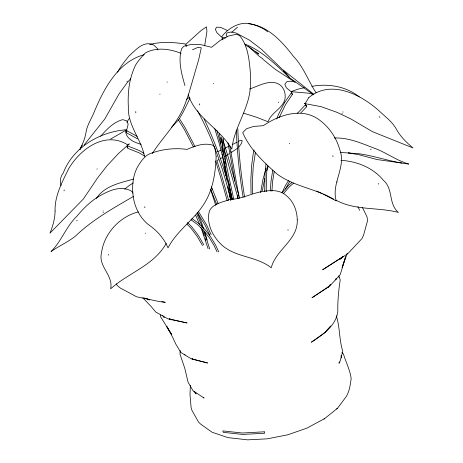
<?xml version="1.0" encoding="UTF-8"?>
<svg xmlns="http://www.w3.org/2000/svg" width="463" height="463" viewBox="0 0 463 463"><rect width="100%" height="100%" fill="white"/><g stroke="black" fill="none" stroke-linecap="round" stroke-linejoin="round"><path stroke-width="0.69" d="M288.003 230.337L288.027 229.584M190.357 385.297L190.004 394.47L191.086 407.452L191.937 410.305L198.598 422.163L200.682 424.154L212.112 432.245L227.964 437.622L247.641 439.85L267.394 438.814L287.668 434.821L306.778 428.2L324.731 418.535M180.223 350.601L179.997 354.137L184.812 368.398L188.053 382.166L192.984 390.691L204.079 398.053L203.211 397.509M270.346 190.987L270.988 181.276L272.771 170.06M271.92 191.225L272.539 181.947L274.189 171.605M160.511 314.927L160.372 316.408L171.704 334.61L166.686 326.357L172.3 336.566L175.934 344.322L180.842 352.459L191.329 358.866L207.638 363.009L192.255 358.987L193.91 359.774L191.913 358.553M265.999 163.989L265.056 172.983L264.668 191.439M267.394 165.725L266.578 173.567L266.184 191.763M260.675 192.701L262.77 180.223L266.046 168.324M108.487 255.136L108.591 254.413M204.658 45.762L206.938 31.542L206.521 26.86L201.214 30.402L186.062 44.089C174.019 42.278 161.408 41.404 149.549 44.541M262.342 190.739L264.726 178.434M254.118 149.943L253.186 153.901L251.588 165.887L250.871 179.279L251.027 193.476M255.483 152.101L253.22 166.715L252.503 179.76L252.653 193.644M305.522 104.742L306.599 106.797L305.522 104.742L297.182 113.533M339.327 361.968L338.968 363.293L340.021 361.36L342.765 351.238C339.032 339.657 340.097 327.15 336.236 315.685M64.004 190.854L64.276 189.928M159.88 94.377L159.984 94.053M336.097 278.622L335.658 279.959L336.242 278.651M266.723 170.76L268.314 166.205M185.86 46.144L186.658 45.634M276.747 119.003L278.5 114.413L284.479 102.699M279.096 117.758L285.683 104.343L292.5 94.267L291.563 92.577L284.525 102.624M190.015 98.11L183.099 112.289L179.522 118.331M281.996 192.776L285.237 185.889L288.547 180.547M285.387 189.054L289.809 181.334M347.267 253.238L342.151 267.469L345.647 256.716L340.276 274.559L329.859 285.937L311.981 297.761L328.157 286.996M126.943 122.249L128.656 119.257L129.721 118.244M79.781 149.601C82.472 144.253 85.013 138.697 85.95 132.736C86.998 124.871 91.882 118.296 94.568 111.074C104.163 88.196 118.383 61.654 144.155 54.698M96.391 198.477C104.21 185.981 120.357 182.758 133.552 179.117M82.327 145.127L79.902 149.561M117.538 72.182C120.733 66.325 124.9 61.012 129.113 55.861C135.925 50.01 143.055 40.669 153.311 44.697L157.576 48.661L157.837 50.016M230.921 151.685L231.112 151.366M152.263 153.612C162.426 137.54 176.802 124.119 184.152 106.328A98.237 45.93 -68.4 0 0 188.95 93.08L198.696 59.577L201.283 47.793L198.037 47.319L192.446 49.755M291.354 92.548L291.499 93.393M166.281 243.301C154.017 265.421 128.558 272.713 110.674 288.802C113.522 275.12 97.849 266.428 101.53 252.763C104.025 233.531 119.714 216.539 138.356 211.909M76.708 220.938L77.13 220.33M127.672 81.992L118.869 94.186L104.823 118.974L84.139 144.971M126.694 132.713L126.393 131.972L126.781 130.693L137.187 136.365M100.616 136.278C106.693 129.432 113.58 122.001 122.741 119.639L126.758 120.866L128.158 124.292L126.769 129.733C100.257 131.469 72.98 147.28 63.315 172.884C60.369 176.588 59.588 181.189 61.07 185.518M330.576 325.958L324.713 332.868L325.333 332.26L311.35 342.215L311.923 341.873C323.018 334.512 335.802 325.969 337.811 311.692C337.602 301.054 338.603 290.434 340.224 279.924L338.829 275.867M282.297 192.579L288.362 185.594L291.725 182.723M238.676 147.112C240.123 145.289 242.641 142.587 241.975 140.277L240.187 140.457L238.3 141.539M283.582 193.482L289.462 186.705L293.756 183.07M178.735 119.651L171.524 127.337M323.996 419.119L337.596 408.192L346.405 396.316C349.53 391.079 350.323 384.631 351.151 378.67C350.155 370.059 345.855 362.257 343.453 354.01L341.914 352.488M330.692 284.253L327.787 287.419L328.759 286.597M127.91 81.743L130.682 78.803M342.024 257.162L340.079 259.216L343.598 256.276L322.589 269.79L347.696 253.788L361.973 238.572L363.565 235.14L367.61 220.481L366.956 216.678L362.402 207.488M300.828 112.862L306.309 107.098M237.698 148.131L230.933 152.749M167.062 82.217L167.351 81.957M231.766 32.254L237.531 27.155M133.552 196.37C113.285 208.2 92.467 219.694 75.411 236.153C67.882 242.126 58.899 246.038 51.023 251.571C61.591 241.194 66.14 226.488 76.852 216.267C83.155 208.686 90.221 201.636 98.694 196.486C108.527 190.837 120.762 184.83 131.776 191.3L132.979 193.1M124.674 189.24L129.021 185.646L133.251 182.914M126.827 81.424L127.163 81.152M336.642 408.956L337.596 408.192M186.583 99.354L189.332 97.352M103.07 212.627L103.376 212.424M145.243 233.3L145.59 233.086M96.917 169.117L97.271 168.902M217.344 160.406L218.594 159.683M110.622 139.062L126.237 130.045L126.665 131.758M229.289 153.722L224.555 156.378M220.319 158.705L222.553 157.466M232.177 144.659L237.073 142.164M225.151 148.108L229 146.227M217.639 151.702L221.366 149.937M249.609 89C259.025 85.996 271.44 77.987 280.757 85.499C284.467 88.832 285.787 94.215 284.976 99.024C282.604 108.805 271.214 112.405 268.013 121.775L257.023 117.411L243.619 113.18M103.041 211.07L103.353 210.96M304.289 87.715L298.079 89.11L291.001 91.68L286.296 87.704L284.861 84.324L286.695 81.76L289.907 81.187L295.272 81.986M292.448 94.348L292.095 94.215M127.493 145.845C126.22 148.305 128.575 148.594 127.493 145.845L139.131 150.481L143.906 153.27M311.819 86.373C328.059 83.247 346.179 86.373 359.271 96.871M334.321 138.003C347.863 137.424 360.555 142.876 372.871 147.674C385.442 151.852 395.998 160.429 408.823 164.047C391.733 162.218 375.661 156.037 358.675 153.699L340.247 152.425M248.399 23.717C267.955 25.72 282.17 41.728 293.473 56.399C303.56 66.857 308.179 80.747 316.015 92.698M336.867 181.976L337.278 182M342.776 111.982L343.17 112.017M187.197 323.012L167.78 318.787L155.753 312.027L150.99 306.344L142.754 297.732M348.789 152.923L349.16 152.958M340.947 160.354C356.956 161.228 373.276 167.797 383.497 180.437C393.481 188.771 388.214 204.021 398.406 212.407C377.808 207.036 355.266 210.7 335.993 200.178M401.948 163.074L377.113 159.55L358.923 154.735L348.321 152.888M161.819 301.61L165.256 302.327L159.822 301.644L136.649 296.812L120.235 287.98L117.301 285.503L116.265 283.865M186.502 322.856L169.134 318.949L171.651 319.864L169.817 318.839M225.458 38.041L222.014 37.179L222.634 39.228M313.347 94.446L308.636 93.19L291.574 91.726L291.904 93.445M143.779 297.894L144.821 298.172M289.288 143.298L289.682 143.42M244.736 43.997C262.515 50.994 276.174 65.028 289.78 77.94L313.567 94.73M145.324 298.346L146.343 298.687M341.914 113.4L342.255 113.528M181.068 53.378C170.06 48.852 156.135 46.908 145.353 52.956C141.759 56.764 138.206 60.665 135.526 65.202C131.214 74.207 128.864 84.052 128.401 94.018A104.858 92.38 -45.2 0 0 128.349 106.606C127.441 125.265 141.169 138.923 144.52 156.401M141.203 144.363C134.426 142.454 125.948 139.05 125.537 130.826M146.835 298.89L149.26 300.001L146.204 298.328M323.654 194.31L336.225 200.907C331.045 183.221 346.567 167.114 339.755 149.572C336.549 138.217 329.766 127.944 320.402 120.716C303.161 106.849 279.889 114.413 263.302 125.699L253.533 126.428L246.49 128.772L242.71 132.621C249.823 149.208 263.875 162.449 277.314 174.227C294.173 186.491 315.662 188.725 333.539 199.073M322.15 193.69L316.727 191.022M227.443 30.517L220.735 27.386L216.817 27.126L215.295 29.25L216.863 32.63L221.488 37.046C228.056 28.035 240.708 20.54 252.057 24.261C257.694 25.83 263.233 27.965 267.712 31.849M245.569 45.224L249.1 47.081M370.475 149.161L371.123 149.503M126.549 132.823L137.482 138.778M144.52 156.019L138.941 152.767L127.782 148.339L127.14 145.799M294.995 82.2L275.277 69.34L262.99 59.386M262.822 58.842L259.257 56.359L248.127 46.184M191.028 219.798L197.713 224.671L203.842 230.672L209.351 237.71L214.114 245.581L217.049 251.855M249.326 47.197L258.562 53.951M191.995 218.553L198.766 223.502L204.97 229.596L210.619 236.836L215.498 244.904L218.762 251.884M313.827 94.296L282.013 69.062L261.549 49.367L249.58 40.2L236.211 33.087L232.987 32.312L230.805 32.028L226.858 33.006L226.181 35.35L227.032 36.525M255.865 51.758L258.678 54.032M193.945 391.299L196.104 393.903L195.068 392.12M126.781 130.693L126.937 131.284M187.521 222.5L192.093 227.2L198.552 235.736L203.836 244.915M187 224.092L190.97 228.166L197.29 236.524L202.493 245.552M379.214 116.659L379.874 117.359M378.202 183.562L378.688 184.118M162.698 315.488L164.151 317.456L163.427 316.281M184.471 354.23L185.09 355.034M198.534 211.608L206.625 224.943L211.145 234.706M197.551 212.766L205.323 225.614L209.797 235.268M179.326 118.441L185.333 128.025L195.021 146.707M178.29 119.703L184.239 129.218L193.546 147.124M222.975 39.494L222.147 38.429L222.217 39.205M197.452 110.732C212.853 138.674 223.403 169.134 230.829 200.103M357.887 206.654L359.658 210.318M204.108 118.979C216.343 144.769 225.88 171.837 232.281 199.657M210.601 189.176L216.823 204.658M211.371 186.815L218.195 203.737M196.949 214.357L202.811 227.941M195.727 215.434L199.854 224.983M200.954 227.53L208.107 248.712M197.377 212.442L201.011 221.001L203.755 229.116M188.227 94.637C195.768 118.001 220.18 128.587 231.841 149.19C234.075 126.827 249.679 108.383 250.431 85.73A143.408 126.434 -23.9 0 0 250.408 72.957C249.192 60.121 248.18 45.97 239.614 35.622L236.61 34.274L228.745 35.935L220.226 40.374L211.568 47.301L201.133 44.708L191.665 44.315L183.794 46.213L181.565 48.794C177.937 60.994 181.542 73.767 184.957 85.597M199.321 103.828L199.773 105.049M211.458 187.353L212.147 189.344M210.601 189.379L215.775 205.41M204.056 231.263L209.722 249.001M204.663 231.818L207.152 240.013M202.429 229.798L204.461 235.794M216.979 160.707L221.893 176.357L228.624 200.329M332.77 155.701L333.071 156.644M215.602 161.043L220.498 176.698L227.217 200.676M222.888 139.612L229.144 160.239L239.568 198.152M220.701 137.731L222.987 145.266M224.028 148.687L238.011 198.181M214.815 128.772L219.034 142.778L224.92 165.32L232.357 199.501M216.927 130.485L226.21 164.458L233.746 199.235M340.976 355.879L341.567 357.916L341.272 355.613M338.644 276.266L338.899 277.227M205.242 238.422L205.763 240.442M144.688 206.77L144.919 207.742M185.894 44.344L186.363 46.398M227.877 186.786L229.44 193.76M229.596 194.454L230.829 199.975M229.116 186.531L231.94 199.165M231.373 197.232L228.479 181.056M228.294 187.966L228.925 191.213M229.179 192.515L230.655 200.103M305.713 103.926L306.06 105.767M238.943 196.243L229.781 145.886M237.49 195.183L238.138 198.702M234.915 181.108L227.929 142.76M225.776 175.436L222.188 154.075M228.479 183.035L228.734 184.43M213.472 83.438L213.524 83.745M244.58 197.064C240.98 174.522 238.567 151.783 237.814 128.969M243.11 197.192C239.579 175.02 237.149 152.645 236.385 130.196M225.967 164.313L223.207 138.478M224.179 161.188L227.107 180.657M221.621 140.185L223.189 151.465M220.695 143.339L219.474 133.361M221.684 137.048L223.444 154.086M135.752 111.566L135.804 112.839M278.494 102.12L278.512 102.636M216.152 156.604C215.503 173.475 212.725 191.271 202.991 205.485C192.706 220.764 176.588 231.269 168.017 247.896C164.018 238.289 156.83 230.325 148.27 224.52C140.173 217.94 135.213 208.119 133.425 197.956C131.758 187.608 132.516 176.38 137.494 166.998C140.544 162.108 143.68 156.957 148.889 154.133C160.974 149.213 174.14 147.662 187.064 149.387C195.259 145.868 204.426 142.309 213.333 145.365L214.913 148.085L216.152 156.604M55.08 211.001C55.028 218.658 52.84 226.129 49.963 233.167L83.352 199.026L97.71 177.763L106.936 165.904L118.406 153.56L129.339 143.883L127.556 144.745C104.916 130.659 80.348 149.115 68.802 168.457C62.314 181.745 54.599 195.768 55.08 211.001M297.263 219.815C298.16 240.123 275.844 249.476 271.243 267.793C257.196 256.519 237.525 257.636 223.507 246.449C213.489 238.086 205.804 224.086 209.455 210.868C213.159 203.39 223.062 202.088 230.123 199.397C242.641 199.113 253.446 192.139 265.831 191.045C273.407 190.004 281.319 190.524 286.921 196.138C293.814 201.839 297.072 211.064 297.263 219.815M308.752 97.67L305.001 103.787L304.278 103.509L321.166 106.675L337.405 112.486L350.896 118.945L372.321 131.619L413.037 147.957C406.664 142.72 400.651 136.788 396.577 129.542C392.67 122.082 385.72 117.064 379.753 111.479C361.661 94.77 330.958 78.866 308.752 97.67M264.251 431.8L242.305 433.003L222.79 430.914L223.253 432.338L242.716 434.433L264.61 433.246L264.251 431.8M288.993 77.032L283.327 70.503L288.993 77.032"/></g></svg>
